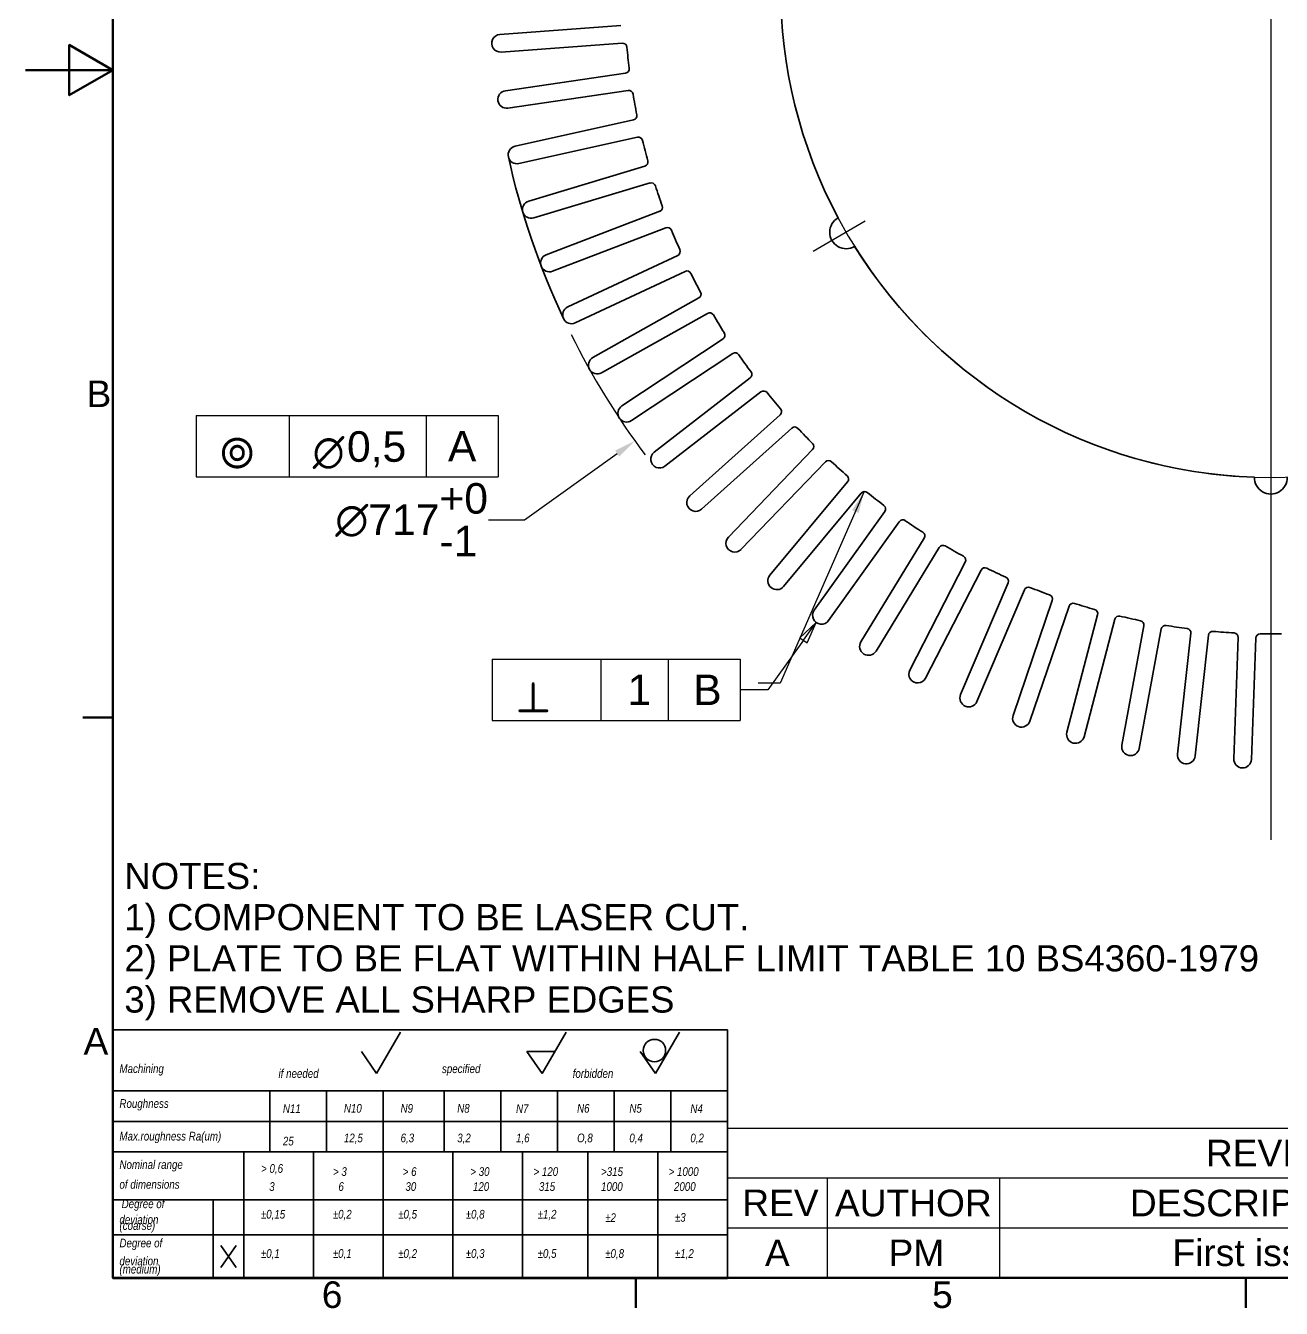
# Model space of a CAD drawing. Header units: millimetres. Extents: x 0 to 1680, y -79 to 1188.
# Drawn here: x 0 to 576, y 26 to 614 of the extents above; entities that cross this region are included whole.
import ezdxf

# ---------------------------------------------------------------- set-up
doc = ezdxf.new("R2010")
doc.units = ezdxf.units.MM
doc.header["$LTSCALE"] = 4
doc.linetypes.add('CHAIN', pattern=[0.3543, 0.2362, -0.0295, 0.0591, -0.0295])
for name, color, linetype, lineweight in [('Border_0', 7, 'Continuous', 50), ('Border_2', 7, 'Continuous', 50), ('Center Mark(ISO)', 7, 'CHAIN', 25), ('Centerline(ISO)', 7, 'CHAIN', 25), ('Dimensions(ISO)', 7, 'Continuous', 25), ('Sketch Geometry(ISO)', 7, 'Continuous', 35), ('Symbols(ISO)', 7, 'Continuous', 25), ('Visible Edges(ISO)', 7, 'Continuous', 35)]:
    doc.layers.add(name, color=color, linetype=linetype, lineweight=lineweight)
doc.styles.add('Border_1', font='arial.ttf')
doc.styles.add('Current-ISO', font='arial.ttf')
doc.styles.add('DEFAULT-ISO~0', font='arial.ttf')
doc.styles.add('LEROY', font='ariali.ttf', dxfattribs={"width": 0.8})
doc.styles.add('Text Style26', font='AIGDT___.TTF')
doc.dimstyles.new('ABB', dxfattribs={"dimscale": 4, "dimtxt": 3.5, "dimasz": 2.5, "dimexe": 2, "dimexo": 2, "dimgap": 0.762, "dimtad": 1, "dimdec": 0, "dimrnd": 1e-08, "dimzin": 0, "dimtxsty": 'DEFAULT-ISO~0', "dimcen": 0.09, "dimdle": 10, "dimclrd": 250, "dimclre": 250, "dimclrt": 250, "dimadec": 0, "dimazin": 0, "dimtfac": 1, "dimtdec": 0, "dimtmove": 0, "dimatfit": 3, "dimfxl": 1, "dimtolj": 1, "dimtzin": 0, "dimlwd": 25, "dimlwe": 25, "dimarcsym": 0})
doc.dimstyles.new('DEFAULT-ISO$7', dxfattribs={"dimscale": 4, "dimtxt": 3.5, "dimasz": 2.5, "dimexe": 3.175, "dimexo": 2, "dimgap": 0.762, "dimtad": 1, "dimtoh": 1, "dimdec": 1, "dimrnd": 1e-08, "dimzin": 0, "dimtxsty": 'Current-ISO', "dimcen": 0.09, "dimdle": 10, "dimclrd": 7, "dimclre": 7, "dimclrt": 7, "dimadec": 1, "dimazin": 0, "dimtfac": 1, "dimtdec": 1, "dimtofl": 0, "dimtmove": 0, "dimatfit": 3, "dimfxl": 1, "dimtolj": 1, "dimtzin": 0, "dimlwd": 25, "dimlwe": 25, "dimarcsym": 0})

# ---------------------------------------------------------------- blocks, each defined once
blk = doc.blocks.new('Borders Default Border')
at = {"layer": 'Border_0'}
for p, q in [((10, 74.25), (6.55, 74.25)), ((70, 10), (70, 6.55)), ((140, 10), (140, 6.55))]:
    blk.add_line(p, q, dxfattribs=at)
at = {"layer": 'Border_0', "flags": 128}
for points in [[(10, 10), (10, 287), (410, 287), (410, 10), (10, 10)], [(0, 148.5), (10, 148.5), (5, 151.39), (5, 145.61), (10, 148.5)]]:
    blk.add_lwpolyline(points, dxfattribs=at)
at = {"layer": 'Border_2', "char_height": 3.05, "attachment_point": 7, "style": 'Border_1'}
for s, insert in [('B', (6.98, 109.85)), ('A', (6.64, 35.6)), ('6', (33.98, 6.5)), ('5', (104, 6.5))]:
    blk.add_mtext(s, dxfattribs=dict(at, insert=insert))
blk = doc.blocks.new('Machining-ZSMP110718P24.idw')
at = {"layer": 'Sketch Geometry(ISO)'}
for p, q in [((-70.5, 28.5), (70.5, 28.5)), ((-70.5, 28.5), (-70.5, -28.5)), ((-10, 18.5), (-4.5, 28)), ((28, 18.5), (33.5, 28)), ((54, 18.5), (59.5, 28)), ((70.5, 28.5), (70.5, -28.5)), ((-13.5, 23.5), (-10, 18.5)), ((24.5, 23.5), (28, 18.5)), ((24.5, 23.5), (31, 23.5)), ((50.5, 23.5), (54, 18.5)), ((-70.5, 14.5), (70.5, 14.5)), ((-34.5, 14.5), (-34.5, 0.5)), ((-21.5, 14.5), (-21.5, 0.5)), ((-8.5, 14.5), (-8.5, 0.5)), ((5.5, 14.5), (5.5, 0.5)), ((18.5, 14.5), (18.5, 0.5)), ((31.5, 14.5), (31.5, 0.5)), ((44.5, 14.5), (44.5, 0.5)), ((57.5, 14.5), (57.5, 0.5)), ((70.5, 7.5), (-70.5, 7.5)), ((-70.5, 0.5), (70.5, 0.5)), ((-40.5, 0.5), (-40.5, -28.5)), ((-24.5, 0.5), (-24.5, -28.5)), ((-8.5, 0.5), (-8.5, -28.5)), ((7.5, 0.5), (7.5, -28.5)), ((23.5, 0.5), (23.5, -28.5)), ((38.5, 0.5), (38.5, -28.5)), ((54.5, 0.5), (54.5, -28.5)), ((70.5, -10.5), (-70.5, -10.5)), ((-47.5, -10.5), (-47.5, -28.5)), ((-70.5, -18.5), (70.5, -18.5)), ((-45.75, -21), (-42.25, -26)), ((-42.25, -21), (-45.75, -26)), ((-70.5, -28.5), (70.5, -28.5))]:
    blk.add_line(p, q, dxfattribs=at)
blk.add_circle((53.75, 23.75), 2.57, dxfattribs=at)
at = {"layer": 'Symbols(ISO)', "color": 7, "char_height": 2, "attachment_point": 7, "style": 'LEROY'}
for s, insert in [('\\fArial|b0|i1;Machining', (-69, 18)), ('\\fArial|b0|i1;specified', (5, 17.98)), ('\\fArial|b0|i1;if needed', (-32.5, 17.46)), ('\\fArial|b0|i1;forbidden', (35, 17.46)), ('\\fArial|b0|i1;Roughness', (-69, 10)), ('\\fArial|b0|i1;N11', (-31.5, 9.43)), ('\\fArial|b0|i1;N10', (-17.5, 9.46)), ('\\fArial|b0|i1;N9', (-4.5, 9.46)), ('\\fArial|b0|i1;N8', (8.5, 9.46)), ('\\fArial|b0|i1;N7', (22, 9.43)), ('\\fArial|b0|i1;N6', (36, 9.46)), ('\\fArial|b0|i1;N5', (48, 9.46)), ('\\fArial|b0|i1;N4', (62, 9.43)), ('\\fArial|b0|i1;Max.roughness Ra(um)', (-69, 2.51)), ('\\fArial|b0|i1;25', (-31.5, 1.96)), ('\\fArial|b0|i1;12,5', (-17.5, 2.33)), ('\\fArial|b0|i1;6,3', (-4.5, 2.33)), ('\\fArial|b0|i1;3,2', (8.5, 2.33)), ('\\fArial|b0|i1;1,6', (22, 2.33)), ('\\fArial|b0|i1;O,8', (36, 2.33)), ('\\fArial|b0|i1;0,4', (48, 2.33)), ('\\fArial|b0|i1;0,2', (62, 2.33)), ('\\fArial|b0|i1;Nominal range', (-69, -4)), ('\\fArial|b0|i1;> 0,6', (-36.5, -4.67)), ('\\fArial|b0|i1;of dimensions', (-69, -7.97)), ('\\fArial|b0|i1;> 3', (-20, -5.04)), ('\\fArial|b0|i1;> 6', (-4, -5.04)), ('\\fArial|b0|i1;> 30', (11.5, -5.04)), ('\\fArial|b0|i1;> 120', (26, -5.04)), ('\\fArial|b0|i1;>315', (41.5, -5.04)), ('\\fArial|b0|i1;> 1000', (57, -5.04)), ('\\fArial|b0|i1;   3', (-36.5, -8.47)), ('\\fArial|b0|i1;  6', (-20, -8.47)), ('\\fArial|b0|i1; 30', (-4, -8.47)), ('\\fArial|b0|i1; 120', (11.5, -8.47)), ('\\fArial|b0|i1;  315', (26, -8.47)), ('\\fArial|b0|i1;1000', (41.5, -8.47)), ('\\fArial|b0|i1;  2000', (57, -8.47)), ('\\fArial|b0|i1;Degree of', (-68.5, -13)), ('\\fArial|b0|i1;deviation', (-69, -16.04)), ('\\fAIGDT|b0|i1;{\\H2.0000;`}\\fArial|b0|i1;{\\H2.0000;0,15}', (-36.5, -15.17)), ('\\fAIGDT|b0|i1;{\\H2.0000;`}\\fArial|b0|i1;{\\H2.0000;0,2}', (-20, -15.17)), ('\\fAIGDT|b0|i1;{\\H2.0000;`}\\fArial|b0|i1;{\\H2.0000;0,5}', (-5, -15.17)), ('\\fAIGDT|b0|i1;{\\H2.0000;`}\\fArial|b0|i1;{\\H2.0000;0,8}', (10.5, -15.17)), ('\\fAIGDT|b0|i1;{\\H2.0000;`}\\fArial|b0|i1;{\\H2.0000;1,2}', (27, -15.17)), ('\\fAIGDT|b0|i1;{\\H2.0000;`}\\fArial|b0|i1;{\\H2.0000;2}', (42.5, -15.57)), ('\\fAIGDT|b0|i1;{\\H2.0000;`}\\fArial|b0|i1;{\\H2.0000;3}', (58.5, -15.54)), ('\\fArial|b0|i1;(coarse)', (-69, -17.99)), ('\\fArial|b0|i1;Degree of', (-69, -22)), ('\\fArial|b0|i1;deviation', (-69, -25.54)), ('\\fAIGDT|b0|i1;{\\H2.0000;`}\\fArial|b0|i1;{\\H2.0000;0,1}', (-36.5, -24.17)), ('\\fAIGDT|b0|i1;{\\H2.0000;`}\\fArial|b0|i1;{\\H2.0000;0,1}', (-20, -24.17)), ('\\fAIGDT|b0|i1;{\\H2.0000;`}\\fArial|b0|i1;{\\H2.0000;0,2}', (-5, -24.17)), ('\\fAIGDT|b0|i1;{\\H2.0000;`}\\fArial|b0|i1;{\\H2.0000;0,3}', (10.5, -24.17)), ('\\fAIGDT|b0|i1;{\\H2.0000;`}\\fArial|b0|i1;{\\H2.0000;0,5}', (27, -24.17)), ('\\fAIGDT|b0|i1;{\\H2.0000;`}\\fArial|b0|i1;{\\H2.0000;0,8}', (42.5, -24.17)), ('\\fAIGDT|b0|i1;{\\H2.0000;`}\\fArial|b0|i1;{\\H2.0000;1,2}', (58.5, -24.17)), ('\\fArial|b0|i1;(medium)', (-69, -27.99))]:
    blk.add_mtext(s, dxfattribs=dict(at, insert=insert))
blk = doc.blocks.new('*D31')
at = {"layer": 'Defpoints', "color": 0, "linetype": 'Continuous', "transparency": 16777216}
for p in [(387.4, 761.66), (755.48, 502.62)]:
    blk.add_point(p, dxfattribs=at)
at = {"layer": 'Dimensions(ISO)', "color": 250, "linetype": 'Continuous', "lineweight": 25, "true_color": 0x3f3f3f, "transparency": 16777216}
for p, q in [((241.81, 851.62), (259.57, 851.62)), ((259.57, 851.62), (379.22, 767.42)), ((571.08, 632.14), (571.8, 632.14)), ((571.44, 631.78), (571.44, 632.5))]:
    blk.add_line(p, q, dxfattribs=at)
at = {"layer": 'Dimensions(ISO)', "color": 250, "linetype": 'Continuous', "true_color": 0x3f3f3f, "transparency": 16777216}
blk.add_solid([(380.18, 768.78), (378.26, 766.06), (387.4, 761.66)], dxfattribs=at)
at = {"layer": 'Dimensions(ISO)', "color": 250, "linetype": 'Continuous', "lineweight": 25, "true_color": 0x3f3f3f, "transparency": 16777216, "insert": (141.47, 872.17), "char_height": 14, "attachment_point": 1, "style": 'DEFAULT-ISO~0'}
blk.add_mtext('\\A1;∅450,1\\S+0,1^ -0,0;', dxfattribs=at)
blk = doc.blocks.new('*D37')
at = {"layer": 'Defpoints', "color": 0, "linetype": 'Continuous', "transparency": 16777216}
for p in [(863.27, 840.36), (279.61, 423.92)]:
    blk.add_point(p, dxfattribs=at)
at = {"layer": 'Dimensions(ISO)', "color": 250, "linetype": 'Continuous', "lineweight": 25, "true_color": 0x3f3f3f, "transparency": 16777216}
for p, q in [((571.08, 632.14), (571.8, 632.14)), ((571.44, 631.78), (571.44, 632.5)), ((228.91, 387.75), (271.47, 418.11)), ((212.48, 387.75), (228.91, 387.75))]:
    blk.add_line(p, q, dxfattribs=at)
blk.add_arc((571.44, 632.14), 358.5, 206.39485, 216.78633, dxfattribs=at)
at = {"layer": 'Dimensions(ISO)', "color": 250, "linetype": 'Continuous', "true_color": 0x3f3f3f, "transparency": 16777216}
blk.add_solid([(270.5, 419.47), (272.43, 416.76), (279.61, 423.92)], dxfattribs=at)
at = {"layer": 'Dimensions(ISO)', "color": 250, "linetype": 'Continuous', "lineweight": 25, "true_color": 0x3f3f3f, "transparency": 16777216, "insert": (142.1, 404.54), "char_height": 14, "attachment_point": 1, "style": 'DEFAULT-ISO~0'}
blk.add_mtext('\\A1;∅717\\S+0^ -1;', dxfattribs=at)
blk = doc.blocks.new('GD&T Identifier2')
at = {"layer": 'Symbols(ISO)'}
for p, q in [((19.55, 108.87), (54.23, 108.87)), ((19.55, 108.87), (19.55, 101.87)), ((30.23, 108.87), (30.23, 101.87)), ((45.95, 108.87), (45.95, 101.87)), ((54.23, 108.87), (54.23, 101.87)), ((19.55, 101.87), (54.23, 101.87))]:
    blk.add_line(p, q, dxfattribs=at)
at = {"layer": 'Symbols(ISO)', "char_height": 3.5, "attachment_point": 7}
for s, insert, style in [('r', (22.31, 102.8), 'Text Style26'), ('n', (32.94, 102.74), 'Text Style26'), ('0,5', (36.87, 102.93), 'Current-ISO'), ('A', (48.45, 103.62), 'Current-ISO')]:
    blk.add_mtext(s, dxfattribs=dict(at, insert=insert, style=style))
blk = doc.blocks.new('GD&T Identifier3')
at = {"layer": 'Symbols(ISO)', "color": 7, "linetype": 'Continuous', "lineweight": 25}
for p, q in [((90.71, 85.14), (88.84, 83.41)), ((89.25, 83.12), (90.71, 85.14)), ((89.65, 82.82), (90.71, 85.14)), ((89.25, 83.12), (85.15, 77.43)), ((88.84, 83.41), (89.65, 82.82)), ((85.15, 77.43), (81.97, 77.43))]:
    blk.add_line(p, q, dxfattribs=at)
at = {"layer": 'Symbols(ISO)'}
for p, q in [((53.54, 80.93), (81.97, 80.93)), ((53.54, 80.93), (53.54, 73.93)), ((65.99, 80.93), (65.99, 73.93)), ((73.71, 80.93), (73.71, 73.93)), ((81.97, 80.93), (81.97, 73.93)), ((53.54, 73.93), (81.97, 73.93))]:
    blk.add_line(p, q, dxfattribs=at)
at = {"layer": 'Symbols(ISO)', "color": 7, "linetype": 'Continuous', "lineweight": 25, "flags": 128}
blk.add_lwpolyline([(89.65, 82.82), (90.71, 85.14), (88.84, 83.41), (89.65, 82.82)], dxfattribs=at)
at = {"layer": 'Symbols(ISO)', "color": 7}
blk.add_solid([(89.65, 82.82), (90.71, 85.14), (88.84, 83.41), (89.65, 82.82)], dxfattribs=at)
at = {"layer": 'Symbols(ISO)', "char_height": 3.5, "attachment_point": 7}
for s, insert, style in [('b', (56.32, 74.85), 'Text Style26'), ('1', (69.05, 75.68), 'Current-ISO'), ('B', (76.59, 75.68), 'Current-ISO')]:
    blk.add_mtext(s, dxfattribs=dict(at, insert=insert, style=style))
blk = doc.blocks.new('REVISION HISTORY')
at = {"layer": 'Symbols(ISO)'}
for p, q in [((80.53, 27.18), (230.08, 27.18)), ((80.53, 27.18), (80.53, 21.45)), ((230.08, 27.18), (230.08, 21.45)), ((80.53, 21.45), (230.08, 21.45)), ((80.53, 21.45), (80.53, 15.73)), ((91.97, 21.45), (91.97, 15.73)), ((111.74, 21.45), (111.74, 15.73)), ((170.08, 21.45), (170.08, 15.73)), ((200.08, 21.45), (200.08, 15.73)), ((230.08, 21.45), (230.08, 15.73)), ((80.53, 15.73), (230.08, 15.73)), ((80.53, 15.73), (80.53, 10)), ((91.97, 15.73), (91.97, 10)), ((111.74, 15.73), (111.74, 10)), ((170.08, 15.73), (170.08, 10)), ((200.08, 15.73), (200.08, 10)), ((230.08, 15.73), (230.08, 10)), ((80.53, 10), (230.08, 10))]:
    blk.add_line(p, q, dxfattribs=at)
at = {"layer": 'Symbols(ISO)', "color": 7, "char_height": 3.05, "attachment_point": 7, "style": 'Border_1'}
for s, insert in [('REVISION HISTORY', (135.41, 22.74)), ('REV', (82.22, 17.07)), ('AUTHOR', (92.85, 17.01)), ('DESCRIPTION', (126.69, 17.01)), ('DATE', (179.74, 17.07)), ('APPROVED', (203.23, 17.01)), ('A', (84.82, 11.34)), ('PM', (99, 11.34)), ('First issue', (131.57, 11.31)), ('2023-02-21', (174.32, 11.31)), ('KM', (212.21, 11.34))]:
    blk.add_mtext(s, dxfattribs=dict(at, insert=insert))

msp = doc.modelspace()

# ---------------------------------------------------------------- linework, layer by layer
at = {"layer": 'Center Mark(ISO)', "linetype": 'Continuous'}
for p, q in [((571.44, 1032.56), (571.44, 240.96)), ((385.2, 524.62), (361.34, 510.84)), ((571.44, 417.09), (571.44, 389.54))]:
    msp.add_line(p, q, dxfattribs=at)
at = {"layer": 'Centerline(ISO)', "linetype": 'Continuous'}
msp.add_arc((571.44, 632.14), 225.05, 205.53192, 154.46808, dxfattribs=at)
at = {"layer": 'Sketch Geometry(ISO)', "linetype": 'Continuous'}
msp.add_arc((571.44, 632.14), 358.5, 192.55814, 205.11628, dxfattribs=at)
at = {"layer": 'Visible Edges(ISO)'}
for p, q in [((273.2, 614.38), (217.64, 610.31)), ((218.23, 602.23), (273.79, 606.3)), ((275.29, 592.65), (220.18, 584.54)), ((221.36, 576.53), (276.47, 584.64)), ((278.97, 571.14), (224.59, 559.03)), ((226.35, 551.12), (280.73, 563.23)), ((284.2, 549.95), (230.85, 533.9)), ((233.18, 526.15), (286.53, 542.2)), ((290.97, 529.21), (238.93, 509.3)), ((241.82, 501.74), (293.86, 521.64)), ((299.23, 509.01), (248.78, 485.36)), ((252.22, 478.03), (302.67, 501.67)), ((308.94, 489.47), (260.36, 462.2)), ((264.32, 455.14), (312.91, 482.4)), ((320.06, 470.69), (273.59, 439.95)), ((278.06, 433.19), (324.53, 463.93)), ((332.51, 452.77), (288.42, 418.72)), ((293.37, 412.31), (337.46, 446.36)), ((346.24, 435.8), (304.75, 398.63)), ((310.16, 392.6), (351.65, 429.77)), ((361.18, 419.89), (322.51, 379.78)), ((328.34, 374.16), (367.01, 414.27)), ((377.23, 405.11), (341.59, 362.29)), ((347.82, 357.1), (383.46, 399.93)), ((394.32, 391.54), (361.91, 346.23)), ((368.49, 341.52), (400.91, 386.82)), ((412.36, 379.25), (383.34, 331.7)), ((390.25, 327.48), (419.27, 375.03)), ((431.24, 368.31), (405.77, 318.77)), ((412.97, 315.06), (438.45, 364.61)), ((450.87, 358.78), (429.08, 307.51)), ((436.54, 304.34), (458.33, 355.62)), ((471.15, 350.71), (453.16, 297.98)), ((460.83, 295.37), (478.82, 348.1)), ((491.96, 344.14), (477.87, 290.24)), ((485.71, 288.19), (499.8, 342.09)), ((513.19, 339.11), (503.08, 284.32)), ((511.04, 282.85), (521.16, 337.64)), ((534.74, 335.64), (528.65, 280.26)), ((536.7, 279.38), (542.79, 334.75)), ((556.48, 333.75), (554.45, 278.08)), ((562.54, 277.78), (564.58, 333.46))]:
    msp.add_line(p, q, dxfattribs=at)
for centre, radius, start, end in [((571.44, 632.14), 225.05, 151.92225, 208.07775), ((217.93, 606.27), 4.05, 94.18605, 274.18605), ((273.94, 604.3), 2, 5.34623, 94.18605), ((571.44, 632.14), 296.8, 185.34623, 187.21191), ((275, 594.63), 2, 278.37209, 7.21191), ((220.77, 580.53), 4.05, 98.37209, 278.37209), ((276.77, 582.66), 2, 9.53228, 98.37209), ((571.44, 632.14), 296.8, 189.53228, 191.39795), ((278.53, 573.09), 2, 282.55814, 11.39795), ((225.47, 555.07), 4.05, 102.55814, 282.55814), ((281.16, 561.28), 2, 13.71832, 102.55814), ((571.44, 632.14), 296.8, 193.71832, 195.584), ((283.62, 551.87), 2, 286.74419, 15.584), ((287.11, 540.28), 2, 17.90437, 106.74419), ((571.44, 632.14), 296.8, 197.90437, 199.77005), ((232.02, 530.03), 4.05, 106.74419, 286.74419), ((290.25, 531.07), 2, 290.93023, 19.77005), ((376.54, 519.62), 7.55, 119.03887, 300.96113), ((294.57, 519.77), 2, 22.09042, 110.93023), ((571.44, 632.14), 296.8, 202.09042, 203.95609), ((571.44, 632.14), 225.05, 211.92225, 268.07775), ((240.38, 505.52), 4.05, 110.93023, 290.93023), ((298.38, 510.82), 2, 295.11628, 23.95609), ((303.51, 499.86), 2, 26.27646, 115.11628), ((571.44, 632.14), 296.8, 206.27646, 208.14214), ((307.96, 491.21), 2, 299.30233, 28.14214), ((250.5, 481.69), 4.05, 115.11628, 295.11628), ((313.89, 480.66), 2, 30.46251, 119.30233), ((571.44, 632.14), 296.8, 210.46251, 212.32819), ((318.95, 472.35), 2, 303.48837, 32.32819), ((262.34, 458.67), 4.05, 119.30233, 299.30233), ((325.63, 462.26), 2, 34.64856, 123.48837), ((571.44, 632.14), 296.8, 214.64856, 216.51423), ((331.29, 454.35), 2, 307.67442, 36.51423), ((338.69, 444.77), 2, 38.8346, 127.67442), ((571.44, 632.14), 296.8, 218.8346, 220.70028), ((275.83, 436.57), 4.05, 123.48837, 303.48837), ((344.91, 437.29), 2, 311.86047, 40.70028), ((352.98, 428.28), 2, 43.02065, 131.86047), ((571.44, 632.14), 296.8, 223.02065, 224.88633), ((290.89, 415.51), 4.05, 127.67442, 307.67442), ((359.74, 421.28), 2, 316.04651, 44.88633), ((368.45, 412.88), 2, 47.2067, 136.04651), ((571.44, 632.14), 296.8, 227.2067, 229.07237), ((375.69, 406.39), 2, 320.23256, 49.07237), ((571.44, 407.09), 7.55, 179.03887, 0.96113), ((384.99, 398.65), 2, 51.39274, 140.23256), ((571.44, 632.14), 296.8, 231.39274, 233.25842), ((307.45, 395.61), 4.05, 131.86047, 311.86047), ((392.7, 392.7), 2, 324.4186, 53.25842), ((402.54, 385.66), 2, 55.57879, 144.4186), ((571.44, 632.14), 296.8, 235.57879, 237.44447), ((325.42, 376.97), 4.05, 136.04651, 316.04651), ((410.65, 380.29), 2, 328.60465, 57.44447), ((420.98, 373.99), 2, 59.76484, 148.60465), ((571.44, 632.14), 296.8, 239.76484, 241.63051), ((429.46, 369.23), 2, 332.7907, 61.63051), ((440.22, 363.7), 2, 63.95088, 152.7907), ((571.44, 632.14), 296.8, 243.95088, 245.81656), ((344.71, 359.7), 4.05, 140.23256, 320.23256), ((449.03, 359.57), 2, 336.97674, 65.81656), ((460.17, 354.83), 2, 68.13693, 156.97674), ((571.44, 632.14), 296.8, 248.13693, 250.00261), ((469.26, 351.36), 2, 341.16279, 70.00261), ((480.71, 347.45), 2, 72.32298, 161.16279), ((571.44, 632.14), 296.8, 252.32298, 254.18865), ((365.2, 343.87), 4.05, 144.4186, 324.4186), ((490.03, 344.65), 2, 345.34884, 74.18865), ((501.73, 341.59), 2, 76.50902, 165.34884), ((571.44, 632.14), 296.8, 256.50902, 258.3747), ((511.23, 339.47), 2, 349.53488, 78.3747), ((523.13, 337.27), 2, 80.69507, 169.53488), ((571.44, 632.14), 296.8, 260.69507, 262.56075), ((532.75, 335.86), 2, 353.72093, 82.56075), ((544.78, 334.53), 2, 84.88111, 173.72093), ((571.44, 632.14), 296.8, 264.88111, 266.74679), ((554.48, 333.82), 2, 357.90698, 86.74679), ((566.57, 333.38), 2, 89.06716, 177.90698), ((571.44, 632.14), 296.8, 269.06716, 270.93284), ((386.79, 329.59), 4.05, 148.60465, 328.60465), ((409.37, 316.92), 4.05, 152.7907, 332.7907), ((432.81, 305.93), 4.05, 156.97674, 336.97674), ((456.99, 296.68), 4.05, 161.16279, 341.16279), ((481.79, 289.22), 4.05, 165.34884, 345.34884), ((507.06, 283.59), 4.05, 169.53488, 349.53488), ((532.67, 279.82), 4.05, 173.72093, 353.72093), ((558.49, 277.93), 4.05, 177.90698, 357.90698)]:
    msp.add_arc(centre, radius, start, end, dxfattribs=at)

# ---------------------------------------------------------------- block references
for name, p, xscale, yscale, zscale in [('Borders Default Border', (0, 0), 4, 4, 4), ('Machining-ZSMP110718P24.idw', (181.06, 96.75), 2, 2, 2)]:
    msp.add_blockref(name, p, dxfattribs=dict(xscale=xscale, yscale=yscale, zscale=zscale))
at = {"layer": 'Symbols(ISO)', "xscale": 4, "yscale": 4, "zscale": 4}
for name in ['GD&T Identifier2', 'GD&T Identifier3', 'REVISION HISTORY']:
    msp.add_blockref(name, (0, 0), dxfattribs=at)

# ---------------------------------------------------------------- texts
at = {"layer": 'Symbols(ISO)', "color": 7, "insert": (45.3, 230.33), "char_height": 12, "width": 520.8018, "attachment_point": 1, "line_spacing_factor": 0.944221, "style": 'Current-ISO'}
msp.add_mtext('\\fArial|b0|i0;{\\H12.0000;NOTES:\\P1) COMPONENT TO BE LASER CUT.\\P2) PLATE TO BE FLAT WITHIN HALF LIMIT TABLE 10 BS4360-1979\\P3) REMOVE ALL SHARP EDGES}', dxfattribs=at)

# ---------------------------------------------------------------- dimensions: what is measured, and where the dimension line sits
at = {"layer": 'Dimensions(ISO)', "color": 250, "linetype": 'Continuous', "lineweight": 25, "true_color": 0x3f3f3f}
for p1, p2, override, picture, middle in [((755.48, 502.62), (387.4, 761.66), {"dimgap": 0.762, "dimtad": 0, "dimtih": 1, "dimtoh": 1, "dimdec": 1, "dimlfac": 1, "dimtol": 1, "dimlim": 0, "dimtp": 0.1, "dimtm": 1e-09, "dimtdec": 1, "dimtofl": 0}, '*D31', (190.12, 851.62)), ((863.27, 840.36), (279.61, 423.92), {"dimgap": 0.762, "dimtad": 0, "dimtih": 1, "dimtoh": 1, "dimdec": 0, "dimlfac": 1, "dimtol": 1, "dimlim": 0, "dimtp": 0, "dimtm": 1, "dimtdec": 0, "dimtofl": 0}, '*D37', (175.77, 387.75))]:
    dim = msp.add_diameter_dim_2p(p1=p1, p2=p2, dimstyle='ABB', override=override, dxfattribs=at)
    dim.commit()
    dim.dimension.update_dxf_attribs({"geometry": picture, "text_midpoint": middle, "dimtype": 163})

# ---------------------------------------------------------------- leaders
at = {"layer": 'Symbols(ISO)', "color": 7, "linetype": 'Continuous', "lineweight": 25, "annotation_type": 0, "has_hookline": 1, "hookline_direction": 1, "text_width": 5.43}
msp.add_leader([(384.79, 400.64), (346.22, 312.8), (336.22, 312.8)], dimstyle='DEFAULT-ISO$7', override={"dimtad": 0}, dxfattribs=at)

doc.saveas('drawing.dxf')
